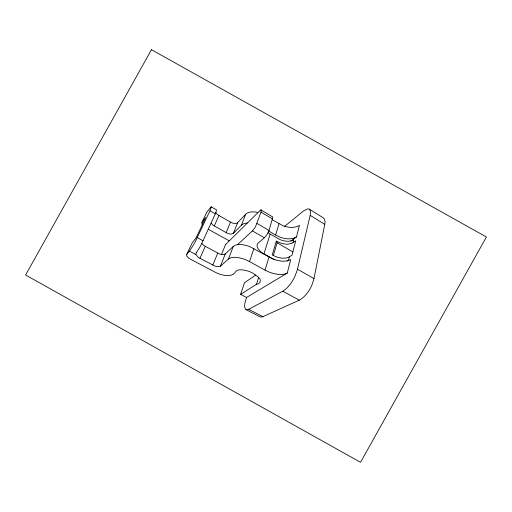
<?xml version="1.0" encoding="UTF-8"?>
<svg xmlns="http://www.w3.org/2000/svg" width="512" height="512" viewBox="0 0 512 512"><rect width="100%" height="100%" fill="white"/><g stroke="black" fill="none" stroke-linecap="round" stroke-linejoin="round"><path stroke-width="0.77" d="M201.85 243.398L203.296 244.96A10.387 9.037 29.3 0 0 205.261 246.285L218.49 253.466A11.949 10.4 29.3 0 0 221.03 254.355L223.424 254.598L225.05 254.144L233.312 246.394C237.056 243.507 242.342 244.499 246.586 245.574A31.36 27.296 29.3 0 1 249.722 246.618L273.056 259.034A31.501 27.418 29.3 0 0 276.96 260.294L280.947 261.056A22.739 19.789 29.3 0 0 283.238 261.216L287.309 260.896L290.714 259.597L287.283 273.056L246.547 297.466C245.638 301.126 242.931 306.419 245.997 309.632L260.256 316.941L262.163 316.992L299.757 299.942L303.04 297.638L305.99 294.637A45.389 39.507 29.3 0 0 308.787 290.867L309.798 289.21A55.763 48.531 29.3 0 0 311.955 284.909L313.843 279.277L324.762 224.365L325.043 221.638L324.544 219.168L323.501 217.965L309.35 209.165L307.494 208.902L303.622 210.88L284.698 226.298M245.997 309.632L248.442 309.408L283.264 290.976L286.4 288.544L289.267 285.434A52.058 45.306 29.3 0 0 292.045 281.581L293.062 279.891A64.211 55.891 29.3 0 0 295.27 275.546L297.299 269.901L310.31 214.784L310.515 211.347L309.35 209.165M290.925 240.973L296.493 236.915L299.45 225.325L296.755 226.707L293.03 227.392A19.098 16.621 29.3 0 1 289.44 227.302L286.445 226.765A25.306 22.022 29.3 0 1 282.803 225.626L272.384 219.827M289.357 256.87L286.694 257.914L283.494 258.189A17.869 15.552 29.3 0 1 281.069 257.99L279.174 257.632A24.39 21.229 29.3 0 1 275.462 256.48L272.237 254.95L276.339 241.088L279.469 242.592A22.24 19.354 29.3 0 0 283.078 243.686L284.922 244.013A16.422 14.298 29.3 0 0 287.846 244.154L291.706 243.418L295.731 240.762L292.096 255.059L289.357 256.87L288.544 260.026L287.149 260.934M293.037 242.688L293.792 239.757L291.642 240.781L288.627 241.254A16.192 14.093 29.3 0 1 285.715 241.126L283.885 240.806A21.83 18.995 29.3 0 1 280.294 239.718L270.15 234.118A17.491 15.219 29.3 0 1 268.051 232.717M273.344 255.539L277.088 242.778L276.339 241.088M287.238 273.088C282.918 275.302 277.741 274.522 273.21 273.414A34.496 30.022 29.3 0 1 269.222 272.109L265.03 270.15L268.966 257.094M296.493 236.915L293.19 238.387L289.261 238.867A20.339 17.702 29.3 0 1 286.298 238.694L283.232 238.118A27.2 23.674 29.3 0 1 279.507 236.934L275.61 235.053L279.008 223.77M225.574 244.531L260.794 209.786L272.896 217.082L268.864 230.88L267.654 233.466A34.061 29.645 29.3 0 1 266.656 235.091L264.646 237.581L258.387 242.822A4.89 4.256 29.3 0 0 257.21 244.486C256.442 247.392 258.758 249.997 260.813 251.731A17.946 15.616 29.3 0 0 263.949 253.869L271.328 258.035A22.637 19.699 29.3 0 0 274.944 259.712M246.547 297.466L240.608 294.362L256.506 284.25L258.63 277.389L253.094 273.254A27.27 23.731 29.3 0 0 245.805 270.47C242.432 269.805 237.28 268.717 235.136 272.205A3.226 2.803 29.3 0 0 235.008 272.704C231.392 276.832 225.389 275.795 220.755 274.458A33.472 29.133 29.3 0 1 216.538 272.922L189.741 258.829A9.555 8.32 29.3 0 1 188.448 257.882L186.925 256.186L186.56 254.765L192.288 242.733A1.626 1.414 29.3 0 1 192.435 242.496L196.026 237.965L205.658 217.555L201.984 222.406M263.949 253.869L270.15 234.118M240.608 294.362L244.499 282.746L255.846 274.957M261.139 209.811L261.056 211.872L255.61 226.451A40.282 35.059 29.3 0 1 254.611 228.102L252.653 230.65L237.549 244.659M265.03 270.15L249.504 261.581L253.901 248.602M186.669 254.56A1.491 1.299 29.3 0 1 186.81 254.336L189.44 251.117L195.955 254.605L197.926 256.979A10.714 9.325 29.3 0 0 199.578 258.086L214.97 266.106A12.173 10.592 29.3 0 0 216.723 266.554L220.256 266.349L228.474 258.995L233.312 246.394M211.13 223.104L212.474 224.653A9.146 7.955 29.3 0 0 214.291 225.933L226.867 233.005A10.317 8.979 29.3 0 0 229.306 233.843L230.394 234.022A6.362 5.536 29.3 0 0 231.149 234.048L233.331 233.395L241.498 225.101L245.69 214.189C248.013 211.846 251.667 211.718 254.758 211.955A18.579 16.166 29.3 0 1 257.734 212.486M220.448 266.163L225.261 253.971M233.427 233.299L237.626 222.669L245.69 214.189M196.256 252.832L199.302 248.064A131.712 114.637 29.3 0 0 201.184 244.685L215.501 213.466L216.602 209.92L211.117 206.784L206.886 212.083A2.061 1.792 29.3 0 0 206.733 212.346L201.786 222.765L202.208 224.864M221.542 254.464L225.491 244.659M212.787 265.139L217.747 253.088M226.163 232.634L230.49 222.112L218.938 215.482A8.544 7.437 29.3 0 1 217.12 214.157L215.866 212.614M199.93 258.278L205.261 246.285M214.291 225.933L218.938 215.482M211.309 206.81L210.131 210.381L194.982 242.259A159.098 138.47 29.3 0 1 193.261 245.299L189.44 251.117M237.626 222.669L236.48 223.341L234.093 223.386A9.088 7.91 29.3 0 1 232.474 223.021L230.49 222.112M241.498 225.101L243.75 223.674L247.232 222.95M228.474 258.995C232.378 256.224 237.683 257.395 241.984 258.483A34.362 29.907 29.3 0 1 245.203 259.565L249.504 261.581M256.506 284.25C260.499 284.41 261.677 279.61 258.605 277.376M229.261 240.858L208.326 229.28M248.64 309.312L262.982 316.691M282.803 291.219L299.277 300.16M197.318 237.664L203.085 240.832M297.466 269.203L313.984 278.573M209.926 210.803L215.309 213.894M252.384 230.893L264.365 237.805M277.088 242.778L292.89 251.93M256.998 223.437L268.998 230.451M268.781 231.066L275.61 235.053M260.979 212.096L272.634 219.046M310.176 215.36L324.762 224.365M195.872 254.611A2.547 2.214 29.3 0 1 196.275 252.845M151.456 49.69L25.6 275.014L360.544 462.31L486.4 236.986L151.456 49.69"/></g></svg>
